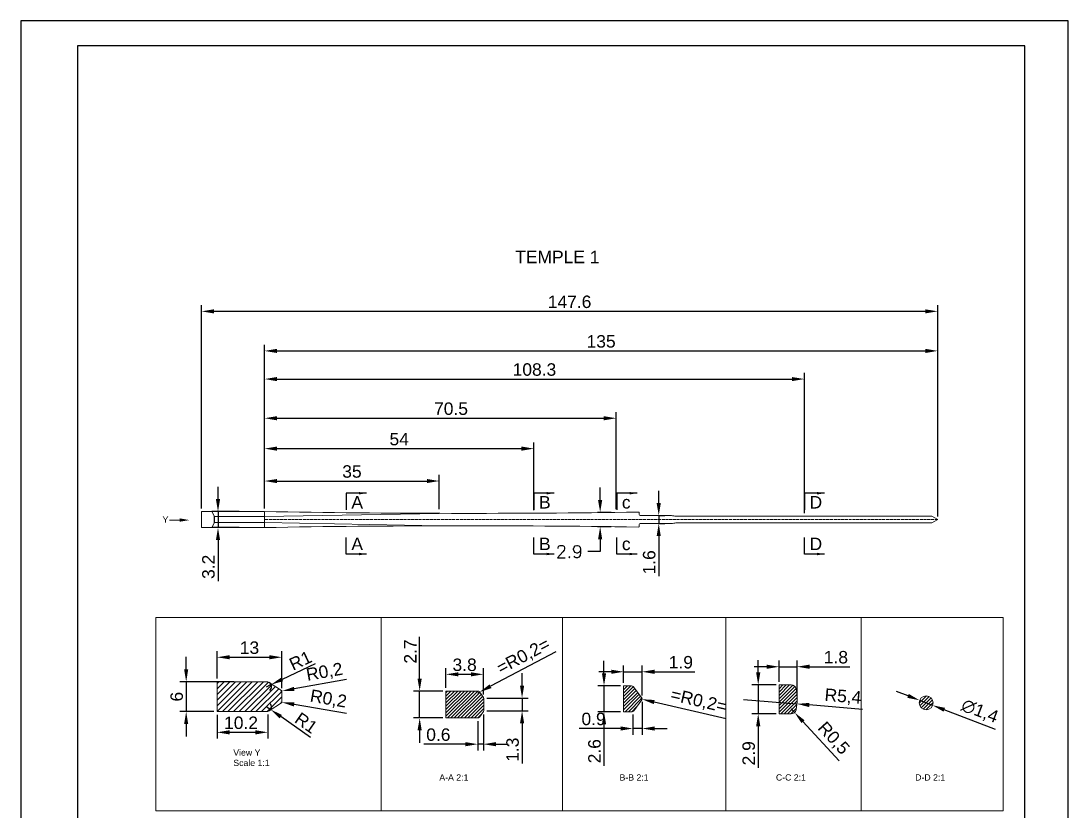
# Model space of a CAD drawing. Header units: millimetres. Extents: x 3697 to 3907, y 1275 to 1572.
# Drawn here: x 3696.9 to 3906.9, y 1413.8 to 1572.4 of the extents above; entities that cross this region are included whole.
import ezdxf

# ---------------------------------------------------------------- set-up
doc = ezdxf.new("R2010")
doc.units = ezdxf.units.MM
doc.linetypes.add('ACAD_ISO02W100', pattern=[15, 12, -3])
doc.layers.add('标注', color=4, linetype='Continuous', lineweight=5)
doc.styles.get("Standard").update_dxf_attribs({"font": 'arial.ttf'})
doc.styles.add('样式 1', font='romant.shx')
doc.dimstyles.new('ISO-25', dxfattribs={"dimtxt": 2.5, "dimasz": 2.5, "dimexe": 1.25, "dimexo": 0.625, "dimtad": 1, "dimtxsty": 'Standard', "dimcen": 2.5, "dimadec": 0, "dimazin": 0, "dimtfac": 1, "dimtmove": 0, "dimatfit": 3, "dimfxl": 1, "dimarcsym": 0})
doc.dimstyles.new('ISO-25$0', dxfattribs={"dimtxt": 2.5, "dimasz": 2.5, "dimexe": 0.5, "dimexo": 1, "dimgap": 1, "dimtad": 0, "dimtih": 1, "dimtoh": 1, "dimdec": 1, "dimzin": 10, "dimdsep": 46, "dimlunit": 6, "dimtxsty": '样式 1', "dimcen": 0, "dimclrd": 256, "dimclre": 256, "dimclrt": 7, "dimazin": 0, "dimtfac": 1, "dimtdec": 1, "dimtofl": 0, "dimtmove": 0, "dimatfit": 0, "dimfxl": 1, "dimtolj": 1, "dimtzin": 10, "dimarcsym": 0})
doc.dimstyles.new('副本 ISO-25', dxfattribs={"dimtxt": 1.5, "dimasz": 1.5, "dimexe": 0.4, "dimexo": 0, "dimgap": 0.4, "dimtad": 1, "dimdsep": 46, "dimtxsty": 'Standard', "dimcen": 2, "dimadec": 0, "dimazin": 0, "dimtfac": 1, "dimtmove": 0, "dimatfit": 3, "dimfxl": 1, "dimarcsym": 0})

# ---------------------------------------------------------------- blocks, each defined once
blk = doc.blocks.new('*D41')
at = {"color": 0, "lineweight": -2, "transparency": 16777216}
for p, q in [((3736.41, 1476.4), (3736.41, 1478.9)), ((3740.65, 1473.9), (3735.16, 1473.9)), ((3736.41, 1473.9), (3736.41, 1470.7)), ((3740.65, 1470.7), (3735.16, 1470.7)), ((3736.41, 1468.2), (3736.41, 1459.93))]:
    blk.add_line(p, q, dxfattribs=at)
at = {"color": 0, "transparency": 16777216}
for points in [[(3735.99, 1476.4), (3736.82, 1476.4), (3736.41, 1473.9)], [(3735.99, 1468.2), (3736.82, 1468.2), (3736.41, 1470.7)]]:
    blk.add_solid(points, dxfattribs=at)
at = {"layer": 'Defpoints', "color": 0, "transparency": 16777216}
for p in [(3741.27, 1473.9), (3736.41, 1470.7), (3741.27, 1470.7)]:
    blk.add_point(p, dxfattribs=at)
at = {"color": 0, "transparency": 16777216, "insert": (3734.5, 1462.82), "char_height": 2.5, "attachment_point": 5, "rotation": 90}
blk.add_mtext('\\A1;3.2', dxfattribs=at)
blk = doc.blocks.new('nkjhnki')
at = {"layer": '标注', "color": 0, "lineweight": 13, "ltscale": 5}
blk.add_line((1562.03, 53.79), (1559.98, 53.79), dxfattribs=at)
blk.add_solid([(1562.03, 54.13), (1564.03, 53.79), (1562.03, 53.46)], dxfattribs=at)
blk = doc.blocks.new('*D61')
at = {"color": 0, "lineweight": -2, "transparency": 16777216}
for p, q in [((3736.22, 1440.38), (3736.22, 1445.92)), ((3749.22, 1438.47), (3749.22, 1445.92)), ((3738.72, 1444.67), (3746.72, 1444.67))]:
    blk.add_line(p, q, dxfattribs=at)
at = {"color": 0, "transparency": 16777216}
for points in [[(3738.72, 1445.09), (3738.72, 1444.26), (3736.22, 1444.67)], [(3746.72, 1445.09), (3746.72, 1444.26), (3749.22, 1444.67)]]:
    blk.add_solid(points, dxfattribs=at)
at = {"layer": 'Defpoints', "color": 0, "transparency": 16777216}
for p in [(3749.22, 1444.67), (3736.22, 1439.76), (3749.22, 1437.85)]:
    blk.add_point(p, dxfattribs=at)
at = {"color": 0, "transparency": 16777216, "insert": (3742.72, 1446.58), "char_height": 2.5, "attachment_point": 5}
blk.add_mtext('\\A1;13', dxfattribs=at)
blk = doc.blocks.new('*D62')
at = {"color": 0, "lineweight": -2, "transparency": 16777216}
for p, q in [((3730.03, 1442.26), (3730.03, 1444.76)), ((3739.6, 1439.76), (3728.78, 1439.76)), ((3730.03, 1439.76), (3730.03, 1433.76)), ((3735.6, 1433.76), (3728.78, 1433.76)), ((3730.03, 1431.26), (3730.03, 1428.76))]:
    blk.add_line(p, q, dxfattribs=at)
at = {"color": 0, "transparency": 16777216}
for points in [[(3729.61, 1442.26), (3730.44, 1442.26), (3730.03, 1439.76)], [(3729.61, 1431.26), (3730.44, 1431.26), (3730.03, 1433.76)]]:
    blk.add_solid(points, dxfattribs=at)
at = {"layer": 'Defpoints', "color": 0, "transparency": 16777216}
for p in [(3740.22, 1439.76), (3730.03, 1433.76), (3736.22, 1433.76)]:
    blk.add_point(p, dxfattribs=at)
at = {"color": 0, "transparency": 16777216, "insert": (3728.13, 1436.76), "char_height": 2.5, "attachment_point": 5, "rotation": 90}
blk.add_mtext('\\A1;6', dxfattribs=at)
blk = doc.blocks.new('*D42')
at = {"color": 0, "lineweight": -2, "transparency": 16777216}
for p, q in [((3736.22, 1433.13), (3736.22, 1428.36)), ((3746.41, 1433.17), (3746.41, 1428.36)), ((3738.72, 1429.61), (3743.91, 1429.61))]:
    blk.add_line(p, q, dxfattribs=at)
at = {"color": 0, "transparency": 16777216}
for points in [[(3738.72, 1430.03), (3738.72, 1429.19), (3736.22, 1429.61)], [(3743.91, 1430.03), (3743.91, 1429.19), (3746.41, 1429.61)]]:
    blk.add_solid(points, dxfattribs=at)
at = {"layer": 'Defpoints', "color": 0, "transparency": 16777216}
for p in [(3736.22, 1433.76), (3746.41, 1433.8), (3746.41, 1429.61)]:
    blk.add_point(p, dxfattribs=at)
at = {"color": 0, "transparency": 16777216, "insert": (3741.03, 1431.51), "char_height": 2.5, "attachment_point": 5}
blk.add_mtext('\\A1;10.2', dxfattribs=at)
blk = doc.blocks.new('*D43')
at = {"color": 0, "lineweight": -2, "transparency": 16777216}
for p, q in [((3749.02, 1435.67), (3749.22, 1435.63)), ((3762.19, 1433.38), (3751.68, 1435.21))]:
    blk.add_line(p, q, dxfattribs=at)
at = {"color": 0, "transparency": 16777216}
blk.add_solid([(3751.75, 1435.62), (3751.61, 1434.8), (3749.22, 1435.63)], dxfattribs=at)
at = {"layer": 'Defpoints', "color": 0, "transparency": 16777216}
for p in [(3749.02, 1435.67), (3749.22, 1435.63)]:
    blk.add_point(p, dxfattribs=at)
at = {"color": 0, "transparency": 16777216, "insert": (3758.53, 1436.18), "char_height": 2.5, "attachment_point": 5, "rotation": 350.1667}
blk.add_mtext('R0,2', dxfattribs=at)
blk = doc.blocks.new('*D63')
at = {"color": 0, "lineweight": -2, "transparency": 16777216}
for p, q in [((3745.75, 1474.53), (3745.75, 1507.4)), ((3748.25, 1506.15), (3878.24, 1506.15)), ((3880.74, 1472.93), (3880.74, 1507.4))]:
    blk.add_line(p, q, dxfattribs=at)
at = {"color": 0, "transparency": 16777216}
for points in [[(3748.25, 1506.57), (3748.25, 1505.73), (3745.75, 1506.15)], [(3878.24, 1506.57), (3878.24, 1505.73), (3880.74, 1506.15)]]:
    blk.add_solid(points, dxfattribs=at)
at = {"layer": 'Defpoints', "color": 0, "transparency": 16777216}
for p in [(3880.74, 1506.15), (3745.75, 1473.9), (3880.74, 1472.3)]:
    blk.add_point(p, dxfattribs=at)
at = {"color": 0, "transparency": 16777216, "insert": (3813.24, 1508.05), "char_height": 2.5, "attachment_point": 5}
blk.add_mtext('\\A1;135', dxfattribs=at)
blk = doc.blocks.new('*D64')
at = {"color": 0, "lineweight": -2, "transparency": 16777216}
for p, q in [((3733.11, 1474.53), (3733.11, 1515.34)), ((3880.74, 1472.93), (3880.74, 1515.34)), ((3878.24, 1514.09), (3735.61, 1514.09))]:
    blk.add_line(p, q, dxfattribs=at)
at = {"color": 0, "transparency": 16777216}
for points in [[(3735.61, 1514.5), (3735.61, 1513.67), (3733.11, 1514.09)], [(3878.24, 1514.5), (3878.24, 1513.67), (3880.74, 1514.09)]]:
    blk.add_solid(points, dxfattribs=at)
at = {"layer": 'Defpoints', "color": 0, "transparency": 16777216}
for p in [(3733.11, 1514.09), (3733.11, 1473.9), (3880.74, 1472.3)]:
    blk.add_point(p, dxfattribs=at)
at = {"color": 0, "transparency": 16777216, "insert": (3806.92, 1515.99), "char_height": 2.5, "attachment_point": 5}
blk.add_mtext('\\A1;147.6', dxfattribs=at)
blk = doc.blocks.new('*D65')
at = {"color": 0, "lineweight": -2, "transparency": 16777216}
for p, q in [((3745.75, 1474.53), (3745.75, 1481.29)), ((3780.79, 1474.39), (3780.79, 1481.29)), ((3748.25, 1480.04), (3778.29, 1480.04))]:
    blk.add_line(p, q, dxfattribs=at)
at = {"color": 0, "transparency": 16777216}
for points in [[(3748.25, 1480.45), (3748.25, 1479.62), (3745.75, 1480.04)], [(3778.29, 1480.45), (3778.29, 1479.62), (3780.79, 1480.04)]]:
    blk.add_solid(points, dxfattribs=at)
at = {"layer": 'Defpoints', "color": 0, "transparency": 16777216}
for p in [(3780.79, 1480.04), (3745.75, 1473.9), (3780.79, 1473.76)]:
    blk.add_point(p, dxfattribs=at)
at = {"color": 0, "transparency": 16777216, "insert": (3763.27, 1481.94), "char_height": 2.5, "attachment_point": 5}
blk.add_mtext('\\A1;35', dxfattribs=at)
blk = doc.blocks.new('*D66')
at = {"color": 0, "lineweight": -2, "transparency": 16777216}
for p, q in [((3745.75, 1474.53), (3745.75, 1493.89)), ((3816.28, 1474.36), (3816.28, 1493.89)), ((3748.25, 1492.64), (3813.78, 1492.64))]:
    blk.add_line(p, q, dxfattribs=at)
at = {"color": 0, "transparency": 16777216}
for points in [[(3748.25, 1493.05), (3748.25, 1492.22), (3745.75, 1492.64)], [(3813.78, 1493.05), (3813.78, 1492.22), (3816.28, 1492.64)]]:
    blk.add_solid(points, dxfattribs=at)
at = {"layer": 'Defpoints', "color": 0, "transparency": 16777216}
for p in [(3816.28, 1492.64), (3745.75, 1473.9), (3816.28, 1473.74)]:
    blk.add_point(p, dxfattribs=at)
at = {"color": 0, "transparency": 16777216, "insert": (3783.14, 1494.54), "char_height": 2.5, "attachment_point": 5}
blk.add_mtext('\\A1;70.5', dxfattribs=at)
blk = doc.blocks.new('*D67')
at = {"color": 0, "lineweight": -2, "transparency": 16777216}
for p, q in [((3824.8, 1475.6), (3824.8, 1478.1)), ((3824.78, 1473.1), (3826.05, 1473.1)), ((3824.8, 1473.1), (3824.8, 1471.5)), ((3824.78, 1471.5), (3826.05, 1471.5)), ((3824.8, 1469), (3824.8, 1460.94))]:
    blk.add_line(p, q, dxfattribs=at)
at = {"color": 0, "transparency": 16777216}
for points in [[(3824.38, 1475.6), (3825.21, 1475.6), (3824.8, 1473.1)], [(3824.38, 1469), (3825.21, 1469), (3824.8, 1471.5)]]:
    blk.add_solid(points, dxfattribs=at)
at = {"layer": 'Defpoints', "color": 0, "transparency": 16777216}
for p in [(3824.15, 1473.1), (3824.15, 1471.5), (3824.8, 1471.5)]:
    blk.add_point(p, dxfattribs=at)
at = {"color": 0, "transparency": 16777216, "insert": (3822.89, 1463.72), "char_height": 2.5, "attachment_point": 5, "rotation": 90}
blk.add_mtext('\\A1;1.6', dxfattribs=at)
blk = doc.blocks.new('*D68')
at = {"color": 0, "lineweight": -2, "transparency": 16777216}
for p, q in [((3755.91, 1443.34), (3749.3, 1440.24)), ((3746.13, 1438.76), (3747.03, 1439.18))]:
    blk.add_line(p, q, dxfattribs=at)
blk.add_arc((3746.13, 1438.76), 1, 313.4672, 57.2648, dxfattribs=at)
at = {"color": 0, "transparency": 16777216}
blk.add_solid([(3749.12, 1440.62), (3749.47, 1439.87), (3747.03, 1439.18)], dxfattribs=at)
at = {"layer": 'Defpoints', "color": 0, "transparency": 16777216}
for p in [(3746.13, 1438.76), (3747.03, 1439.18)]:
    blk.add_point(p, dxfattribs=at)
at = {"color": 0, "transparency": 16777216, "insert": (3752.94, 1444.02), "char_height": 2.5, "attachment_point": 5, "rotation": 25.087}
blk.add_mtext('R1', dxfattribs=at)
blk = doc.blocks.new('*D69')
at = {"color": 0, "lineweight": -2, "transparency": 16777216}
for p, q in [((3762.18, 1440.19), (3751.68, 1438.32)), ((3749.02, 1437.85), (3749.22, 1437.88))]:
    blk.add_line(p, q, dxfattribs=at)
at = {"color": 0, "transparency": 16777216}
blk.add_solid([(3751.61, 1438.73), (3751.75, 1437.91), (3749.22, 1437.88)], dxfattribs=at)
at = {"layer": 'Defpoints', "color": 0, "transparency": 16777216}
for p in [(3749.02, 1437.85), (3749.22, 1437.88)]:
    blk.add_point(p, dxfattribs=at)
at = {"color": 0, "transparency": 16777216, "insert": (3757.79, 1441.57), "char_height": 2.5, "attachment_point": 5, "rotation": 10.0648}
blk.add_mtext('R0,2', dxfattribs=at)
blk = doc.blocks.new('*D70')
at = {"color": 0, "lineweight": -2, "transparency": 16777216}
for p, q in [((3746.13, 1434.76), (3746.95, 1434.19)), ((3754.99, 1428.59), (3749, 1432.76))]:
    blk.add_line(p, q, dxfattribs=at)
blk.add_arc((3746.13, 1434.76), 1, 302.7352, 36.778, dxfattribs=at)
at = {"color": 0, "transparency": 16777216}
blk.add_solid([(3749.24, 1433.1), (3748.76, 1432.42), (3746.95, 1434.19)], dxfattribs=at)
at = {"layer": 'Defpoints', "color": 0, "transparency": 16777216}
for p in [(3746.13, 1434.76), (3746.95, 1434.19)]:
    blk.add_point(p, dxfattribs=at)
at = {"color": 0, "transparency": 16777216, "insert": (3754.1, 1431.5), "char_height": 2.5, "attachment_point": 5, "rotation": 325.1583}
blk.add_mtext('R1', dxfattribs=at)
blk = doc.blocks.new('*D44')
at = {"color": 0, "lineweight": -2, "transparency": 16777216}
for p, q in [((3782.11, 1438.52), (3782.11, 1442.5)), ((3784.61, 1441.25), (3787.13, 1441.25)), ((3789.63, 1437.22), (3789.63, 1442.5))]:
    blk.add_line(p, q, dxfattribs=at)
at = {"color": 0, "transparency": 16777216}
for points in [[(3784.61, 1441.66), (3784.61, 1440.83), (3782.11, 1441.25)], [(3787.13, 1441.66), (3787.13, 1440.83), (3789.63, 1441.25)]]:
    blk.add_solid(points, dxfattribs=at)
at = {"layer": 'Defpoints', "color": 0, "transparency": 16777216}
for p in [(3789.63, 1441.25), (3782.11, 1437.89), (3789.63, 1436.6)]:
    blk.add_point(p, dxfattribs=at)
at = {"color": 0, "transparency": 16777216, "insert": (3785.87, 1443.15), "char_height": 2.5, "attachment_point": 5}
blk.add_mtext('\\A1;3.8', dxfattribs=at)
blk = doc.blocks.new('*D45')
at = {"color": 0, "lineweight": -2, "transparency": 16777216}
for p, q in [((3776.85, 1440.39), (3776.85, 1448.74)), ((3781.48, 1437.89), (3775.6, 1437.89)), ((3776.85, 1432.49), (3776.85, 1437.89)), ((3781.48, 1432.49), (3775.6, 1432.49)), ((3776.85, 1429.99), (3776.85, 1427.49))]:
    blk.add_line(p, q, dxfattribs=at)
at = {"color": 0, "transparency": 16777216}
for points in [[(3776.43, 1440.39), (3777.27, 1440.39), (3776.85, 1437.89)], [(3776.43, 1429.99), (3777.27, 1429.99), (3776.85, 1432.49)]]:
    blk.add_solid(points, dxfattribs=at)
at = {"layer": 'Defpoints', "color": 0, "transparency": 16777216}
for p in [(3776.85, 1437.89), (3782.11, 1437.89), (3782.11, 1432.49)]:
    blk.add_point(p, dxfattribs=at)
at = {"color": 0, "transparency": 16777216, "insert": (3774.97, 1445.82), "char_height": 2.5, "attachment_point": 5, "rotation": 90}
blk.add_mtext('\\A1;2.7', dxfattribs=at)
blk = doc.blocks.new('*D46')
at = {"color": 0, "lineweight": -2, "transparency": 16777216}
for p, q in [((3789.63, 1433.17), (3789.63, 1425.98)), ((3788.5, 1431.87), (3788.5, 1425.98)), ((3786, 1427.23), (3777.7, 1427.23)), ((3789.63, 1427.23), (3788.5, 1427.23)), ((3792.13, 1427.23), (3794.63, 1427.23))]:
    blk.add_line(p, q, dxfattribs=at)
at = {"color": 0, "transparency": 16777216}
for points in [[(3786, 1427.64), (3786, 1426.81), (3788.5, 1427.23)], [(3792.13, 1427.64), (3792.13, 1426.81), (3789.63, 1427.23)]]:
    blk.add_solid(points, dxfattribs=at)
at = {"layer": 'Defpoints', "color": 0, "transparency": 16777216}
for p in [(3788.5, 1432.49), (3789.63, 1433.79), (3788.5, 1427.23)]:
    blk.add_point(p, dxfattribs=at)
at = {"color": 0, "transparency": 16777216, "insert": (3780.6, 1429.13), "char_height": 2.5, "attachment_point": 5}
blk.add_mtext('\\A1;0.6', dxfattribs=at)
blk = doc.blocks.new('*D47')
at = {"color": 0, "lineweight": -2, "transparency": 16777216}
for p, q in [((3797.39, 1438.99), (3797.39, 1441.49)), ((3790.31, 1436.49), (3798.64, 1436.49)), ((3797.39, 1436.49), (3797.39, 1433.9)), ((3790.31, 1433.9), (3798.64, 1433.9)), ((3797.39, 1431.4), (3797.39, 1423.33))]:
    blk.add_line(p, q, dxfattribs=at)
at = {"color": 0, "transparency": 16777216}
for points in [[(3796.97, 1438.99), (3797.81, 1438.99), (3797.39, 1436.49)], [(3796.97, 1431.4), (3797.81, 1431.4), (3797.39, 1433.9)]]:
    blk.add_solid(points, dxfattribs=at)
at = {"layer": 'Defpoints', "color": 0, "transparency": 16777216}
for p in [(3789.69, 1436.49), (3789.69, 1433.9), (3797.39, 1433.9)]:
    blk.add_point(p, dxfattribs=at)
at = {"color": 0, "transparency": 16777216, "insert": (3795.49, 1426.12), "char_height": 2.5, "attachment_point": 5, "rotation": 90}
blk.add_mtext('\\A1;1.3', dxfattribs=at)
blk = doc.blocks.new('*D48')
at = {"color": 0, "lineweight": -2, "transparency": 16777216}
for p, q in [((3817.76, 1439.57), (3817.76, 1443.01)), ((3821.46, 1436.97), (3821.46, 1443.01)), ((3815.26, 1441.76), (3812.76, 1441.76)), ((3817.76, 1441.76), (3821.46, 1441.76)), ((3823.96, 1441.76), (3832.03, 1441.76))]:
    blk.add_line(p, q, dxfattribs=at)
at = {"color": 0, "transparency": 16777216}
for points in [[(3815.26, 1442.18), (3815.26, 1441.34), (3817.76, 1441.76)], [(3823.96, 1442.18), (3823.96, 1441.34), (3821.46, 1441.76)]]:
    blk.add_solid(points, dxfattribs=at)
at = {"layer": 'Defpoints', "color": 0, "transparency": 16777216}
for p in [(3821.46, 1441.76), (3817.76, 1438.94), (3821.46, 1436.34)]:
    blk.add_point(p, dxfattribs=at)
at = {"color": 0, "transparency": 16777216, "insert": (3829.24, 1443.66), "char_height": 2.5, "attachment_point": 5}
blk.add_mtext('\\A1;1.9', dxfattribs=at)
blk = doc.blocks.new('*D49')
at = {"color": 0, "lineweight": -2, "transparency": 16777216}
for p, q in [((3813.82, 1441.44), (3813.82, 1443.94)), ((3817.13, 1438.94), (3812.57, 1438.94)), ((3813.82, 1438.94), (3813.82, 1433.74)), ((3817.13, 1433.74), (3812.57, 1433.74)), ((3813.82, 1431.24), (3813.82, 1422.9))]:
    blk.add_line(p, q, dxfattribs=at)
at = {"color": 0, "transparency": 16777216}
for points in [[(3813.41, 1441.44), (3814.24, 1441.44), (3813.82, 1438.94)], [(3813.41, 1431.24), (3814.24, 1431.24), (3813.82, 1433.74)]]:
    blk.add_solid(points, dxfattribs=at)
at = {"layer": 'Defpoints', "color": 0, "transparency": 16777216}
for p in [(3817.76, 1438.94), (3813.82, 1433.74), (3817.76, 1433.74)]:
    blk.add_point(p, dxfattribs=at)
at = {"color": 0, "transparency": 16777216, "insert": (3811.92, 1425.82), "char_height": 2.5, "attachment_point": 5, "rotation": 90}
blk.add_mtext('\\A1;2.6', dxfattribs=at)
blk = doc.blocks.new('*D50')
at = {"color": 0, "lineweight": -2, "transparency": 16777216}
for p, q in [((3821.46, 1435.71), (3821.46, 1429.12)), ((3819.63, 1433.16), (3819.63, 1429.12)), ((3817.13, 1430.37), (3808.83, 1430.37)), ((3821.46, 1430.37), (3819.63, 1430.37)), ((3823.96, 1430.37), (3826.46, 1430.37))]:
    blk.add_line(p, q, dxfattribs=at)
at = {"color": 0, "transparency": 16777216}
for points in [[(3817.13, 1430.79), (3817.13, 1429.96), (3819.63, 1430.37)], [(3823.96, 1430.79), (3823.96, 1429.96), (3821.46, 1430.37)]]:
    blk.add_solid(points, dxfattribs=at)
at = {"layer": 'Defpoints', "color": 0, "transparency": 16777216}
for p in [(3821.46, 1436.34), (3819.63, 1433.79), (3819.63, 1430.37)]:
    blk.add_point(p, dxfattribs=at)
at = {"color": 0, "transparency": 16777216, "insert": (3811.73, 1432.28), "char_height": 2.5, "attachment_point": 5}
blk.add_mtext('\\A1;0.9', dxfattribs=at)
blk = doc.blocks.new('*D51')
at = {"color": 0, "lineweight": -2, "transparency": 16777216}
for p, q in [((3821.06, 1436.34), (3821.45, 1436.25)), ((3838.31, 1432.33), (3823.88, 1435.68))]:
    blk.add_line(p, q, dxfattribs=at)
at = {"color": 0, "transparency": 16777216}
blk.add_solid([(3823.98, 1436.09), (3823.79, 1435.27), (3821.45, 1436.25)], dxfattribs=at)
at = {"layer": 'Defpoints', "color": 0, "transparency": 16777216}
for p in [(3821.06, 1436.34), (3821.45, 1436.25)]:
    blk.add_point(p, dxfattribs=at)
at = {"color": 0, "transparency": 16777216, "insert": (3832.8, 1435.79), "char_height": 2.5, "attachment_point": 5, "rotation": 346.9164}
blk.add_mtext('=R0,2=', dxfattribs=at)
blk = doc.blocks.new('*D52')
at = {"color": 0, "lineweight": -2, "transparency": 16777216}
for p, q in [((3745.75, 1474.53), (3745.75, 1487.79)), ((3799.76, 1474.21), (3799.76, 1487.79)), ((3748.25, 1486.54), (3797.26, 1486.54))]:
    blk.add_line(p, q, dxfattribs=at)
at = {"color": 0, "transparency": 16777216}
for points in [[(3748.25, 1486.96), (3748.25, 1486.12), (3745.75, 1486.54)], [(3797.26, 1486.96), (3797.26, 1486.12), (3799.76, 1486.54)]]:
    blk.add_solid(points, dxfattribs=at)
at = {"layer": 'Defpoints', "color": 0, "transparency": 16777216}
for p in [(3799.76, 1486.54), (3745.75, 1473.9), (3799.76, 1473.58)]:
    blk.add_point(p, dxfattribs=at)
at = {"color": 0, "transparency": 16777216, "insert": (3772.75, 1488.44), "char_height": 2.5, "attachment_point": 5}
blk.add_mtext('\\A1;54', dxfattribs=at)
blk = doc.blocks.new('*D37')
at = {"color": 0, "lineweight": -2, "transparency": 16777216}
for p, q in [((3745.75, 1474.53), (3745.75, 1501.75)), ((3854, 1473.6), (3854, 1501.75)), ((3748.25, 1500.5), (3851.5, 1500.5))]:
    blk.add_line(p, q, dxfattribs=at)
at = {"color": 0, "transparency": 16777216}
for points in [[(3748.25, 1500.91), (3748.25, 1500.08), (3745.75, 1500.5)], [(3851.5, 1500.91), (3851.5, 1500.08), (3854, 1500.5)]]:
    blk.add_solid(points, dxfattribs=at)
at = {"layer": 'Defpoints', "color": 0, "transparency": 16777216}
for p in [(3854, 1500.5), (3745.75, 1473.9), (3854, 1472.98)]:
    blk.add_point(p, dxfattribs=at)
at = {"color": 0, "transparency": 16777216, "insert": (3799.87, 1502.4), "char_height": 2.5, "attachment_point": 5}
blk.add_mtext('\\A1;108.3', dxfattribs=at)
blk = doc.blocks.new('*D53')
at = {"color": 0, "lineweight": -2, "transparency": 16777216}
for p, q in [((3874.79, 1436.93), (3872.45, 1437.82)), ((3877.12, 1436.03), (3879.73, 1435.03)), ((3892.35, 1430.19), (3882.07, 1434.13))]:
    blk.add_line(p, q, dxfattribs=at)
at = {"color": 0, "transparency": 16777216}
for points in [[(3874.94, 1437.32), (3874.64, 1436.54), (3877.12, 1436.03)], [(3882.22, 1434.52), (3881.92, 1433.75), (3879.73, 1435.03)]]:
    blk.add_solid(points, dxfattribs=at)
at = {"layer": 'Defpoints', "color": 0, "transparency": 16777216}
for p in [(3877.12, 1436.03), (3879.73, 1435.03)]:
    blk.add_point(p, dxfattribs=at)
at = {"color": 0, "transparency": 16777216, "insert": (3889.15, 1433.74), "char_height": 2.5, "attachment_point": 5, "rotation": 339.0207}
blk.add_mtext('∅1,4', dxfattribs=at)
blk = doc.blocks.new('*D54')
at = {"color": 0, "lineweight": -2, "transparency": 16777216}
for p, q in [((3804.16, 1445.78), (3791.06, 1438.85)), ((3788.5, 1437.49), (3788.85, 1437.68))]:
    blk.add_line(p, q, dxfattribs=at)
blk.add_arc((3788.5, 1437.49), 0.4, 27.8649, 35.5377, dxfattribs=at)
at = {"color": 0, "transparency": 16777216}
blk.add_solid([(3790.87, 1439.22), (3791.26, 1438.48), (3788.85, 1437.68)], dxfattribs=at)
at = {"layer": 'Defpoints', "color": 0, "transparency": 16777216}
for p in [(3788.5, 1437.49), (3788.85, 1437.68)]:
    blk.add_point(p, dxfattribs=at)
at = {"color": 0, "transparency": 16777216, "insert": (3797.72, 1444.78), "char_height": 2.5, "attachment_point": 5, "rotation": 27.8649}
blk.add_mtext('=R0,2=', dxfattribs=at)
blk = doc.blocks.new('*D39')
at = {"lineweight": -2, "transparency": 16777216}
for p, q in [((3813.05, 1476.24), (3813.05, 1478.74)), ((3815.28, 1473.74), (3812.55, 1473.74)), ((3815.28, 1470.87), (3812.55, 1470.87)), ((3813.05, 1468.37), (3813.05, 1465.87)), ((3813.05, 1465.87), (3810.55, 1465.87))]:
    blk.add_line(p, q, dxfattribs=at)
at = {"transparency": 16777216}
for points in [[(3812.63, 1476.24), (3813.46, 1476.24), (3813.05, 1473.74)], [(3812.63, 1468.37), (3813.46, 1468.37), (3813.05, 1470.87)]]:
    blk.add_solid(points, dxfattribs=at)
at = {"layer": 'Defpoints', "color": 0, "transparency": 16777216}
for p in [(3816.28, 1473.74), (3813.05, 1470.87), (3816.28, 1470.87)]:
    blk.add_point(p, dxfattribs=at)
at = {"color": 7, "transparency": 16777216, "insert": (3806.87, 1465.87), "char_height": 2.5, "attachment_point": 5, "style": '样式 1'}
blk.add_mtext('\\A1;2.9', dxfattribs=at)
blk = doc.blocks.new('*D57')
at = {"color": 0, "lineweight": -2, "transparency": 16777216}
for p, q in [((3846.44, 1442.77), (3843.94, 1442.77)), ((3848.94, 1439.75), (3848.94, 1444.02)), ((3848.94, 1442.77), (3852.54, 1442.77)), ((3852.54, 1436.85), (3852.54, 1444.02)), ((3855.04, 1442.77), (3863.11, 1442.77))]:
    blk.add_line(p, q, dxfattribs=at)
at = {"color": 0, "transparency": 16777216}
for points in [[(3846.44, 1443.19), (3846.44, 1442.35), (3848.94, 1442.77)], [(3855.04, 1443.19), (3855.04, 1442.35), (3852.54, 1442.77)]]:
    blk.add_solid(points, dxfattribs=at)
at = {"layer": 'Defpoints', "color": 0, "transparency": 16777216}
for p in [(3852.54, 1442.77), (3848.94, 1439.12), (3852.54, 1436.22)]:
    blk.add_point(p, dxfattribs=at)
at = {"color": 0, "transparency": 16777216, "insert": (3860.33, 1444.67), "char_height": 2.5, "attachment_point": 5}
blk.add_mtext('\\A1;1.8', dxfattribs=at)
blk = doc.blocks.new('*D58')
at = {"color": 0, "lineweight": -2, "transparency": 16777216}
for p, q in [((3844.75, 1441.62), (3844.75, 1444.12)), ((3848.32, 1439.12), (3843.5, 1439.12)), ((3844.75, 1439.12), (3844.75, 1433.32)), ((3848.32, 1433.32), (3843.5, 1433.32)), ((3844.75, 1430.82), (3844.75, 1422.47))]:
    blk.add_line(p, q, dxfattribs=at)
at = {"color": 0, "transparency": 16777216}
for points in [[(3844.33, 1441.62), (3845.17, 1441.62), (3844.75, 1439.12)], [(3844.33, 1430.82), (3845.17, 1430.82), (3844.75, 1433.32)]]:
    blk.add_solid(points, dxfattribs=at)
at = {"layer": 'Defpoints', "color": 0, "transparency": 16777216}
for p in [(3848.94, 1439.12), (3844.75, 1433.32), (3848.94, 1433.32)]:
    blk.add_point(p, dxfattribs=at)
at = {"color": 0, "transparency": 16777216, "insert": (3842.85, 1425.4), "char_height": 2.5, "attachment_point": 5, "rotation": 90}
blk.add_mtext('\\A1;2.9', dxfattribs=at)
blk = doc.blocks.new('*D59')
at = {"color": 0, "lineweight": -2, "transparency": 16777216}
for p, q in [((3851.36, 1434.32), (3852.03, 1433.59)), ((3860.98, 1423.86), (3853.72, 1431.75))]:
    blk.add_line(p, q, dxfattribs=at)
at = {"color": 0, "transparency": 16777216}
blk.add_solid([(3854.03, 1432.03), (3853.42, 1431.47), (3852.03, 1433.59)], dxfattribs=at)
at = {"layer": 'Defpoints', "color": 0, "transparency": 16777216}
for p in [(3851.36, 1434.32), (3852.03, 1433.59)]:
    blk.add_point(p, dxfattribs=at)
at = {"color": 0, "transparency": 16777216, "insert": (3859.76, 1428.33), "char_height": 2.5, "attachment_point": 5, "rotation": 312.604}
blk.add_mtext('R0,5', dxfattribs=at)
blk = doc.blocks.new('*D60')
at = {"color": 0, "lineweight": -2, "transparency": 16777216}
for p, q in [((3841.83, 1436.22), (3852.5, 1435.31)), ((3865.64, 1434.19), (3855, 1435.1))]:
    blk.add_line(p, q, dxfattribs=at)
at = {"color": 0, "transparency": 16777216}
blk.add_solid([(3855.03, 1435.52), (3854.96, 1434.69), (3852.5, 1435.31)], dxfattribs=at)
at = {"layer": 'Defpoints', "color": 0, "transparency": 16777216}
for p in [(3841.83, 1436.22), (3852.5, 1435.31)]:
    blk.add_point(p, dxfattribs=at)
at = {"color": 0, "transparency": 16777216, "insert": (3861.74, 1436.66), "char_height": 2.5, "attachment_point": 5, "rotation": 355.1287}
blk.add_mtext('R5,4', dxfattribs=at)

msp = doc.modelspace()

# ---------------------------------------------------------------- hatches: boundary and pattern name
at = {"lineweight": 13}
h = msp.add_hatch(dxfattribs=at)
h.set_pattern_fill('ANSI31', color=256, scale=0.25)
h.set_pattern_definition([(45, (2095.19936, 1803.2481), (-0.561266, 0.561266), [])])
h.paths.add_polyline_path([(3746.13, 1433.76, 0.143814), (3746.67, 1433.92), (3749.13, 1435.5, 0.255198), (3749.22, 1435.67), (3749.22, 1437.85, 0.255198), (3749.13, 1438.02), (3746.67, 1439.6, 0.143814), (3746.13, 1439.76), (3736.22, 1439.76), (3736.22, 1433.76)])
h = msp.add_hatch(dxfattribs=at)
h.set_pattern_fill('ANSI31', color=256, scale=0.15)
h.set_pattern_definition([(45, (793.02933, 2608.11512), (-0.336759605, 0.336759605), [])])
h.paths.add_polyline_path([(3817.76, 1438.94), (3817.76, 1433.74), (3819.45, 1433.74, 0.239349), (3819.78, 1433.91), (3821.38, 1436.1, 0.33327), (3821.37, 1436.58), (3819.68, 1438.79, 0.232852), (3819.36, 1438.94)])
h.paths.add_polyline_path([(3789.71, 1436.37, 0.156317), (3789.63, 1436.6), (3788.83, 1437.73, 0.242213), (3788.5, 1437.89), (3782.11, 1437.89), (3782.11, 1432.49), (3788.5, 1432.49, 0.242213), (3788.83, 1432.66), (3789.63, 1433.79, 0.156317), (3789.71, 1434.02)])
h.paths.add_polyline_path([(3879.83, 1435.53, 1), (3877.03, 1435.53, 1)])
h = msp.add_hatch(dxfattribs=at)
h.set_pattern_fill('ANSI31', color=256, scale=0.15)
h.set_pattern_definition([(45, (854.5672, 2619.80347), (-0.336759605, 0.336759605), [])])
h.paths.add_polyline_path([(3848.94, 1433.32), (3851.36, 1433.32, 0.357652), (3852.34, 1434.13, 0.098766), (3852.34, 1438.32, 0.357652), (3851.36, 1439.12), (3848.94, 1439.12)])

# ---------------------------------------------------------------- linework, layer by layer
for p, q in [((3898.23, 1567.37), (3708.23, 1567.37)), ((3708.23, 1567.37), (3708.23, 1280.37)), ((3898.23, 1280.37), (3898.23, 1567.37))]:
    msp.add_line(p, q)
for p, q in [((3745.75, 1473.9), (3733.11, 1473.9)), ((3733.11, 1470.7), (3733.11, 1473.9)), ((3735.7, 1472.9), (3735.14, 1473.9)), ((3735.7, 1472.9), (3745.75, 1472.9)), ((3745.75, 1473.9), (3745.75, 1470.7)), ((3745.75, 1472.9), (3780.79, 1473.55)), ((3820.9, 1473.3), (3820.9, 1473.6)), ((3821.1, 1473.1), (3827.2, 1473.1)), ((3828.45, 1472.98), (3879.54, 1472.98)), ((3879.54, 1472.98), (3880.74, 1472.3)), ((3880.74, 1472.3), (3879.54, 1471.63)), ((3745.75, 1470.7), (3733.11, 1470.7)), ((3735.7, 1471.7), (3735.14, 1470.7)), ((3735.7, 1471.7), (3745.75, 1471.7)), ((3745.75, 1471.7), (3780.86, 1471.05)), ((3820.9, 1471), (3820.9, 1471.3)), ((3821.1, 1471.5), (3827.2, 1471.5)), ((3828.45, 1471.63), (3879.54, 1471.63)), ((3723.92, 1452.67), (3865.42, 1452.67)), ((3723.92, 1413.85), (3723.92, 1452.67)), ((3769.16, 1413.85), (3769.16, 1452.67)), ((3805.51, 1413.85), (3805.51, 1452.67)), ((3838.23, 1413.85), (3838.23, 1452.67)), ((3865.42, 1452.67), (3865.42, 1413.85)), ((3865.42, 1452.67), (3893.86, 1452.67)), ((3893.86, 1452.67), (3893.86, 1413.85)), ((3746.13, 1439.76), (3736.22, 1439.76)), ((3736.22, 1439.76), (3736.22, 1433.76)), ((3749.13, 1438.02), (3746.67, 1439.6)), ((3817.76, 1438.94), (3819.36, 1438.94)), ((3817.76, 1433.74), (3817.76, 1438.94)), ((3821.37, 1436.58), (3819.68, 1438.79)), ((3848.94, 1439.12), (3851.36, 1439.12)), ((3848.94, 1433.32), (3848.94, 1439.12)), ((3749.22, 1435.67), (3749.22, 1437.85)), ((3782.11, 1437.89), (3788.5, 1437.89)), ((3782.11, 1432.49), (3782.11, 1437.89)), ((3789.63, 1436.6), (3788.83, 1437.73)), ((3746.67, 1433.92), (3749.13, 1435.5)), ((3789.71, 1436.37), (3789.71, 1434.02)), ((3821.38, 1436.1), (3819.78, 1433.91)), ((3736.22, 1433.76), (3746.13, 1433.76)), ((3788.5, 1432.49), (3782.11, 1432.49)), ((3789.63, 1433.79), (3788.83, 1432.66)), ((3819.45, 1433.74), (3817.76, 1433.74)), ((3851.36, 1433.32), (3848.94, 1433.32)), ((3865.42, 1413.85), (3723.92, 1413.85)), ((3893.86, 1413.85), (3865.42, 1413.85))]:
    msp.add_line(p, q, dxfattribs=at)
at = {"color": 6}
msp.add_line((3735.7, 1471.7), (3735.7, 1472.9), dxfattribs=at)
at = {"color": 251, "linetype": 'ACAD_ISO02W100', "lineweight": 13, "ltscale": 0.05}
msp.add_line((3880.74, 1472.3), (3745.75, 1472.3), dxfattribs=at)
msp.add_lwpolyline([(3696.89, 1275.37), (3906.89, 1275.37), (3906.89, 1572.37), (3696.89, 1572.37)], close=True)
at = {"lineweight": 13}
msp.add_circle((3878.43, 1435.53), 1.4, dxfattribs=at)
for centre, radius, start, end in [((3786.54, 3811.5), 2337.95, 269.00013, 270.83705), ((3820.7, 1473.6), 0.2, 0, 90.837), ((3821.1, 1473.3), 0.2, 180, 270), ((3827.2, 1471.1), 2, 79.3689, 90), ((3828.56, 1478.32), 5.34, 259.3689, 268.9045), ((3786.37, -849.01), 2320.07, 89.15231, 91.00338), ((3820.7, 1471), 0.2, 269.1523, 0), ((3821.1, 1471.3), 0.2, 90, 180), ((3827.2, 1473.5), 2, 270, 280.6311), ((3828.56, 1466.29), 5.34, 91.0955, 100.6311), ((3746.13, 1438.76), 1, 57.2648, 90), ((3819.36, 1438.54), 0.4, 37.5686, 90), ((3851.36, 1438.12), 1, 11.2812, 90), ((3749.02, 1437.85), 0.2, 0, 57.2648), ((3788.5, 1437.49), 0.4, 35.5377, 90), ((3789.31, 1436.37), 0.4, 0, 35.5377), ((3821.06, 1436.34), 0.4, 323.8418, 37.5686), ((3841.83, 1436.22), 10.71, 348.7188, 11.2812), ((3749.02, 1435.67), 0.2, 302.7352, 360), ((3746.13, 1434.76), 1, 270, 302.7352), ((3788.5, 1432.89), 0.4, 270, 324.4623), ((3789.31, 1434.02), 0.4, 324.4623, 0), ((3819.45, 1434.14), 0.4, 270, 323.8418), ((3851.36, 1434.32), 1, 270, 348.7188)]:
    msp.add_arc(centre, radius, start, end, dxfattribs=at)

# ---------------------------------------------------------------- block references
msp.add_blockref('nkjhnki', (2166.68, 1418.41))

# ---------------------------------------------------------------- texts
at = {"color": 0, "lineweight": 13, "insert": (3796.03, 1526.25), "char_height": 2.5, "attachment_point": 1}
msp.add_mtext_dynamic_manual_height_columns('TEMPLE 1', width=28.6636, gutter_width=12.5, heights=[0], dxfattribs=at)
at = {"layer": '标注', "color": 0, "lineweight": 13, "ltscale": 5, "char_height": 2.5, "width": 1.4245, "attachment_point": 1}
for s, insert in [('A', (3763.16, 1477.02)), ('B', (3800.79, 1477.02)), ('c', (3817.41, 1477.02)), ('D', (3855.05, 1477.02)), ('A', (3763.16, 1468.67)), ('B', (3800.79, 1468.67)), ('c', (3817.41, 1468.67)), ('D', (3855.05, 1468.67))]:
    msp.add_mtext(s, dxfattribs=dict(at, insert=insert))
at = {"layer": '标注', "color": 0, "lineweight": 13, "ltscale": 0.2, "insert": (3725.29, 1472.92), "char_height": 1.25, "attachment_point": 1}
msp.add_mtext_dynamic_manual_height_columns('Y', width=2.4296, gutter_width=12.5, heights=[0], dxfattribs=at)
at = {"layer": '标注', "color": 0, "lineweight": 13, "ltscale": 0.2, "char_height": 1.25, "attachment_point": 1}
for s, insert, width in [('View Y\\PScale 1:1', (3739.48, 1426.18), 8.4981), ('A-A 2:1', (3780.8, 1421.18), 6.2737), ('B-B 2:1', (3816.94, 1421.18), 6.2737), ('C-C 2:1', (3848.3, 1421.18), 6.2737), ('D-D 2:1', (3876.23, 1421.18), 6.2737)]:
    msp.add_mtext(s, dxfattribs=dict(at, insert=insert, width=width))

# ---------------------------------------------------------------- dimensions: what is measured, and where the dimension line sits
for base, p1, p2, picture, middle in [((3733.11, 1514.09), (3880.74, 1472.3), (3733.11, 1473.9), '*D64', (3806.92, 1514.09)), ((3880.74, 1506.15), (3745.75, 1473.9), (3880.74, 1472.3), '*D63', (3813.24, 1506.15)), ((3816.28, 1492.64), (3745.75, 1473.9), (3816.28, 1473.74), '*D66', (3783.14, 1492.64)), ((3799.76, 1486.54), (3745.75, 1473.9), (3799.76, 1473.58), '*D52', (3772.75, 1486.54)), ((3780.79, 1480.04), (3745.75, 1473.9), (3780.79, 1473.76), '*D65', (3763.27, 1480.04)), ((3746.41, 1429.61), (3736.22, 1433.76), (3746.41, 1433.8), '*D42', (3741.03, 1429.61))]:
    dim = msp.add_linear_dim(base=base, p1=p1, p2=p2, dimstyle='ISO-25$0', override={"dimasz": 2.5, "dimexe": 1.25, "dimexo": 0.625, "dimgap": 0.625, "dimtad": 1, "dimtih": 0, "dimtoh": 0, "dimzin": 8, "dimdsep": 44, "dimtxsty": 'Standard', "dimcen": 2.5, "dimclrd": 0, "dimclre": 0, "dimclrt": 0, "dimtdec": 2, "dimtofl": 1, "dimatfit": 3})
    dim.commit()
    dim.dimension.update_dxf_attribs({"geometry": picture, "text_midpoint": middle, "dimtype": 160})
for base, p1, p2, override, picture, middle in [((3853.9983, 1500.4972), (3745.7455, 1473.9026), (3853.9983, 1472.9776), {"dimasz": 2.5, "dimexe": 1.25, "dimexo": 0.625, "dimgap": 0.625, "dimtad": 1, "dimtih": 0, "dimtoh": 0, "dimzin": 8, "dimdsep": 44, "dimtxsty": 'Standard', "dimcen": 2.5, "dimclrd": 0, "dimclre": 0, "dimclrt": 0, "dimtdec": 2, "dimtofl": 1, "dimatfit": 3}, '*D37', (3799.8719, 1502.3995)), ((3749.22, 1444.67), (3736.22, 1439.76), (3749.22, 1437.85), {"dimasz": 2.5, "dimexe": 1.25, "dimexo": 0.625, "dimgap": 0.625, "dimtad": 1, "dimtih": 0, "dimtoh": 0, "dimzin": 8, "dimdsep": 44, "dimtxsty": 'Standard', "dimcen": 2.5, "dimclrd": 0, "dimclre": 0, "dimclrt": 0, "dimtdec": 2, "dimtofl": 1, "dimatfit": 3}, '*D61', (3742.72, 1446.58)), ((3821.4565, 1441.761), (3817.7564, 1438.9424), (3821.4565, 1436.3412), {"dimasz": 2.5, "dimexe": 1.25, "dimexo": 0.625, "dimgap": 0.625, "dimtad": 1, "dimtih": 0, "dimtoh": 0, "dimlfac": 0.5, "dimzin": 8, "dimdsep": 44, "dimtxsty": 'Standard', "dimcen": 2.5, "dimclrd": 0, "dimclre": 0, "dimclrt": 0, "dimtdec": 2, "dimtofl": 1, "dimatfit": 3}, '*D48', (3829.2421, 1443.6624)), ((3852.54, 1442.77), (3848.94, 1439.12), (3852.54, 1436.22), {"dimasz": 2.5, "dimexe": 1.25, "dimexo": 0.625, "dimgap": 0.625, "dimtad": 1, "dimtih": 0, "dimtoh": 0, "dimlfac": 0.5, "dimzin": 8, "dimdsep": 44, "dimtxsty": 'Standard', "dimcen": 2.5, "dimclrd": 0, "dimclre": 0, "dimclrt": 0, "dimtdec": 2, "dimtofl": 1, "dimatfit": 3}, '*D57', (3860.33, 1444.67)), ((3789.63, 1441.25), (3782.11, 1437.89), (3789.63, 1436.6), {"dimasz": 2.5, "dimexe": 1.25, "dimexo": 0.625, "dimgap": 0.625, "dimtad": 1, "dimtih": 0, "dimtoh": 0, "dimlfac": 0.5, "dimzin": 8, "dimdsep": 44, "dimtxsty": 'Standard', "dimcen": 2.5, "dimclrd": 0, "dimclre": 0, "dimclrt": 0, "dimtdec": 2, "dimtofl": 1, "dimatfit": 3}, '*D44', (3785.87, 1443.15)), ((3819.63, 1430.37), (3821.46, 1436.34), (3819.63, 1433.79), {"dimasz": 2.5, "dimexe": 1.25, "dimexo": 0.625, "dimgap": 0.625, "dimtad": 1, "dimtih": 0, "dimtoh": 0, "dimlfac": 0.5, "dimzin": 8, "dimdsep": 44, "dimtxsty": 'Standard', "dimcen": 2.5, "dimclrd": 0, "dimclre": 0, "dimclrt": 0, "dimtdec": 2, "dimtofl": 1, "dimatfit": 3}, '*D50', (3811.73, 1432.28)), ((3788.5, 1427.23), (3789.63, 1433.79), (3788.5, 1432.49), {"dimasz": 2.5, "dimexe": 1.25, "dimexo": 0.625, "dimgap": 0.625, "dimtad": 1, "dimtih": 0, "dimtoh": 0, "dimlfac": 0.5, "dimzin": 8, "dimdsep": 44, "dimtxsty": 'Standard', "dimcen": 2.5, "dimclrd": 0, "dimclre": 0, "dimclrt": 0, "dimtdec": 2, "dimtofl": 1, "dimatfit": 3}, '*D46', (3780.6, 1429.13))]:
    dim = msp.add_linear_dim(base=base, p1=p1, p2=p2, dimstyle='ISO-25$0', override=override)
    dim.commit()
    dim.dimension.update_dxf_attribs({"geometry": picture, "text_midpoint": middle})
for base, p1, p2, override, picture, middle in [((3736.41, 1470.7), (3741.27, 1473.9), (3741.27, 1470.7), {"dimasz": 2.5, "dimexe": 1.25, "dimexo": 0.625, "dimgap": 0.625, "dimtad": 1, "dimtih": 0, "dimtoh": 0, "dimzin": 8, "dimdsep": 44, "dimtxsty": 'Standard', "dimcen": 2.5, "dimclrd": 0, "dimclre": 0, "dimclrt": 0, "dimtdec": 2, "dimtofl": 1, "dimatfit": 3}, '*D41', (3734.5, 1462.82)), ((3824.8, 1471.5), (3824.15, 1473.1), (3824.15, 1471.5), {"dimasz": 2.5, "dimexe": 1.25, "dimexo": 0.625, "dimgap": 0.625, "dimtad": 1, "dimtih": 0, "dimtoh": 0, "dimzin": 8, "dimdsep": 44, "dimtxsty": 'Standard', "dimcen": 2.5, "dimclrd": 0, "dimclre": 0, "dimclrt": 0, "dimtdec": 2, "dimtofl": 1, "dimatfit": 3}, '*D67', (3822.89, 1463.72)), ((3776.85, 1437.89), (3782.11, 1432.49), (3782.11, 1437.89), {"dimasz": 2.5, "dimexe": 1.25, "dimexo": 0.625, "dimgap": 0.625, "dimtad": 1, "dimtih": 0, "dimtoh": 0, "dimlfac": 0.5, "dimzin": 8, "dimdsep": 44, "dimtxsty": 'Standard', "dimcen": 2.5, "dimclrd": 0, "dimclre": 0, "dimclrt": 0, "dimtdec": 2, "dimtofl": 1, "dimatfit": 3}, '*D45', (3774.97, 1445.82)), ((3730.03, 1433.76), (3740.22, 1439.76), (3736.22, 1433.76), {"dimasz": 2.5, "dimexe": 1.25, "dimexo": 0.625, "dimgap": 0.625, "dimtad": 1, "dimtih": 0, "dimtoh": 0, "dimzin": 8, "dimdsep": 44, "dimtxsty": 'Standard', "dimcen": 2.5, "dimclrd": 0, "dimclre": 0, "dimclrt": 0, "dimtdec": 2, "dimtofl": 1, "dimatfit": 3}, '*D62', (3728.13, 1436.76)), ((3813.82, 1433.74), (3817.76, 1438.94), (3817.76, 1433.74), {"dimasz": 2.5, "dimexe": 1.25, "dimexo": 0.625, "dimgap": 0.625, "dimtad": 1, "dimtih": 0, "dimtoh": 0, "dimlfac": 0.5, "dimzin": 8, "dimdsep": 44, "dimtxsty": 'Standard', "dimcen": 2.5, "dimclrd": 0, "dimclre": 0, "dimclrt": 0, "dimtdec": 2, "dimtofl": 1, "dimatfit": 3}, '*D49', (3811.92, 1425.82)), ((3844.75, 1433.32), (3848.94, 1439.12), (3848.94, 1433.32), {"dimasz": 2.5, "dimexe": 1.25, "dimexo": 0.625, "dimgap": 0.625, "dimtad": 1, "dimtih": 0, "dimtoh": 0, "dimlfac": 0.5, "dimzin": 8, "dimdsep": 44, "dimtxsty": 'Standard', "dimcen": 2.5, "dimclrd": 0, "dimclre": 0, "dimclrt": 0, "dimtdec": 2, "dimtofl": 1, "dimatfit": 3}, '*D58', (3842.85, 1425.4))]:
    dim = msp.add_linear_dim(base=base, p1=p1, p2=p2, angle=90, dimstyle='ISO-25$0', override=override)
    dim.commit()
    dim.dimension.update_dxf_attribs({"geometry": picture, "text_midpoint": middle})
at = {"color": 6}
dim = msp.add_linear_dim(base=(3813.05, 1470.87), p1=(3816.28, 1473.74), p2=(3816.28, 1470.87), angle=90, dimstyle='ISO-25$0', dxfattribs=at)
dim.commit()
dim.dimension.update_dxf_attribs({"geometry": '*D39', "text_midpoint": (3806.87, 1465.87)})
for center, mpoint, picture, middle in [((3788.5, 1437.49), (3788.85, 1437.68), '*D54', (3797.72, 1444.78)), ((3821.06, 1436.34), (3821.45, 1436.25), '*D51', (3832.8, 1435.79))]:
    dim = msp.add_radius_dim(center=center, mpoint=mpoint, text='=<>=', dimstyle='ISO-25', override={"dimdec": 1, "dimlfac": 0.5})
    dim.commit()
    dim.dimension.update_dxf_attribs({"geometry": picture, "text_midpoint": middle})
for center, mpoint, override, picture, middle in [((3746.13, 1438.76), (3747.03, 1439.18), {"dimdec": 1}, '*D68', (3752.94, 1444.02)), ((3749.02, 1437.85), (3749.22, 1437.88), {"dimdec": 1}, '*D69', (3757.79, 1441.57)), ((3841.83, 1436.22), (3852.5, 1435.31), {"dimdec": 1, "dimlfac": 0.5}, '*D60', (3861.74, 1436.66)), ((3749.02, 1435.67), (3749.22, 1435.63), {"dimdec": 1}, '*D43', (3758.53, 1436.18)), ((3746.13, 1434.76), (3746.95, 1434.19), {"dimdec": 1}, '*D70', (3754.1, 1431.5)), ((3851.36, 1434.32), (3852.03, 1433.59), {"dimdec": 1, "dimlfac": 0.5}, '*D59', (3859.76, 1428.33))]:
    dim = msp.add_radius_dim(center=center, mpoint=mpoint, dimstyle='ISO-25', override=override)
    dim.commit()
    dim.dimension.update_dxf_attribs({"geometry": picture, "text_midpoint": middle})
dim = msp.add_linear_dim(base=(3797.39, 1433.9), p1=(3789.69, 1436.49), p2=(3789.69, 1433.9), angle=90, dimstyle='ISO-25$0', override={"dimasz": 2.5, "dimexe": 1.25, "dimexo": 0.625, "dimgap": 0.625, "dimtad": 1, "dimtih": 0, "dimtoh": 0, "dimlfac": 0.5, "dimzin": 8, "dimdsep": 44, "dimtxsty": 'Standard', "dimcen": 2.5, "dimclrd": 0, "dimclre": 0, "dimclrt": 0, "dimtdec": 2, "dimtofl": 1, "dimatfit": 3})
dim.commit()
dim.dimension.update_dxf_attribs({"geometry": '*D47', "text_midpoint": (3797.39, 1426.12), "dimtype": 160})
dim = msp.add_diameter_dim_2p(p1=(3877.12, 1436.03), p2=(3879.73, 1435.03), dimstyle='ISO-25', override={"dimdec": 1, "dimlfac": 0.5})
dim.commit()
dim.dimension.update_dxf_attribs({"geometry": '*D53', "text_midpoint": (3889.15, 1433.74)})

# ---------------------------------------------------------------- leaders
at = {"layer": '标注', "color": 0, "lineweight": 13, "ltscale": 5}
for points in [[(3766.19, 1477.59), (3762.13, 1477.59), (3762.13, 1474.28)], [(3803.82, 1477.59), (3799.76, 1477.59), (3799.76, 1474.28)], [(3820.44, 1477.59), (3816.38, 1477.59), (3816.38, 1474.28)], [(3858.07, 1477.59), (3854.02, 1477.59), (3854.02, 1474.28)], [(3766.19, 1465.39), (3762.13, 1465.39), (3762.13, 1468.69)], [(3803.82, 1465.39), (3799.76, 1465.39), (3799.76, 1468.69)], [(3820.44, 1465.39), (3816.38, 1465.39), (3816.38, 1468.69)], [(3858.07, 1465.39), (3854.02, 1465.39), (3854.02, 1468.69)]]:
    msp.add_leader(points, dimstyle='副本 ISO-25', dxfattribs=at)

doc.saveas('drawing.dxf')
